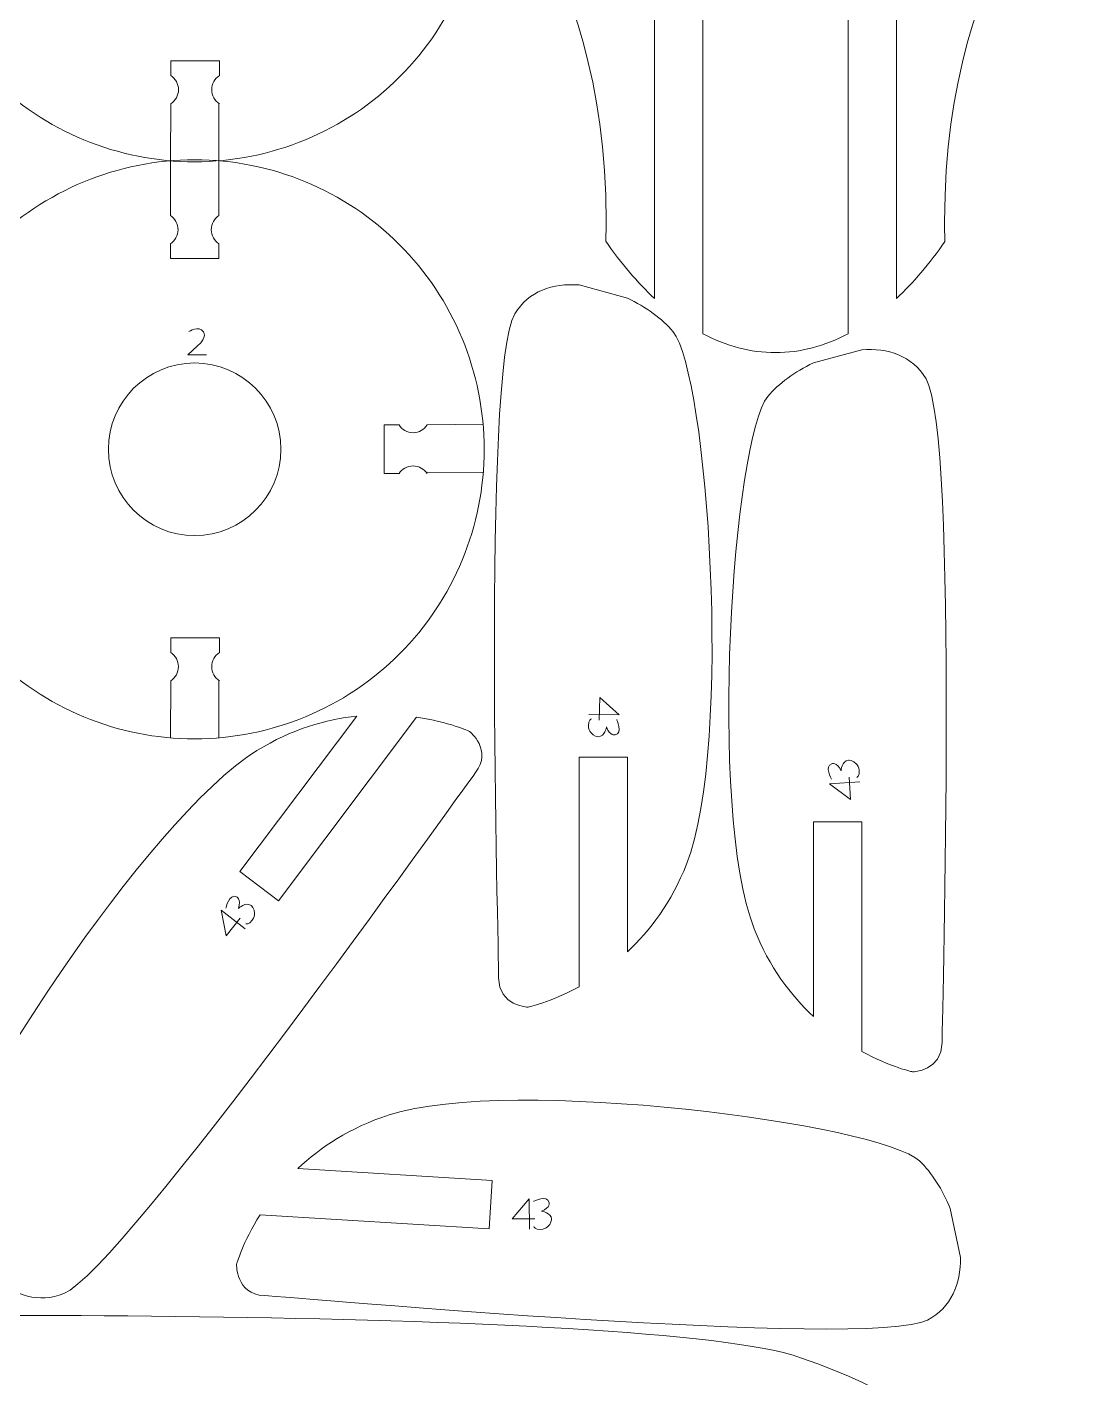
# Model space of a CAD drawing. Header units: centimetres. Extents: x -25 to 25, y -32.5 to 32.5.
# Drawn here: x 8.37 to 14.96, y 5.93 to 14.3 of the extents above; entities that cross this region are included whole.
import ezdxf

# ---------------------------------------------------------------- set-up
doc = ezdxf.new("R2010")
doc.units = ezdxf.units.CM
doc.header["$MEASUREMENT"] = 0
doc.layers.add('Capa 1', color=7, linetype='Continuous')

msp = doc.modelspace()

# ---------------------------------------------------------------- linework, layer by layer
at = {"layer": 'Capa 1', "color": 250, "lineweight": 18}
for points, knots in [([(13.01217, 21.03355), (13.27795, 21.03355), (13.5313, 20.91419), (13.76217, 20.69816), (13.76217, 20.69816), (13.76217, 20.69816), (13.76217, 16.65994), (13.76217, 16.65994), (13.76217, 16.65994), (13.76217, 16.65994), (14.06217, 16.65994), (14.06217, 16.65994), (14.06217, 16.65994), (14.06217, 16.65994), (14.36217, 16.65994), (14.36217, 16.65994), (14.36217, 16.65994), (14.36217, 16.65994), (14.36217, 19.81553), (14.36217, 19.81553), (14.36217, 19.81553), (14.36217, 19.81553), (14.66217, 18.99101), (14.66217, 18.99101), (14.66217, 18.99101), (14.85214, 18.31598), (14.96217, 17.51642), (14.96217, 16.65911), (14.96217, 16.65911), (14.96217, 15.23408), (14.06069, 14.87355), (14.06069, 13.09605), (14.06069, 13.09605), (14.06069, 13.05475), (14.06138, 13.01366), (14.06238, 12.97267), (14.06238, 12.97267), (13.96759, 12.8365), (13.86721, 12.71822), (13.76217, 12.61995), (13.76217, 12.61995), (13.76217, 12.61995), (13.76217, 14.78918), (13.76217, 14.78918), (13.76217, 14.78918), (13.76217, 14.78918), (13.76217, 14.91274), (13.76217, 14.91274), (13.76217, 14.91274), (13.76217, 14.91274), (13.76217, 15.88279), (13.76217, 15.88279), (13.76217, 15.88279), (13.76217, 15.88279), (13.46217, 15.88279), (13.46217, 15.88279), (13.46217, 15.88279), (13.46217, 15.88279), (13.46217, 14.91274), (13.46217, 14.91274), (13.46217, 14.91274), (13.46217, 14.91274), (13.46217, 14.78918), (13.46217, 14.78918), (13.46217, 14.78918), (13.46217, 14.78918), (13.46217, 12.40177), (13.46217, 12.40177), (13.46217, 12.40177), (13.31772, 12.32521), (13.16706, 12.28467), (13.01217, 12.28467), (13.01217, 12.28467), (12.85729, 12.28467), (12.70663, 12.32521), (12.56217, 12.40176), (12.56217, 12.40176), (12.56217, 12.40176), (12.56217, 14.70095), (12.56217, 14.70095), (12.56217, 14.70095), (12.56217, 14.70095), (12.56217, 14.91274), (12.56217, 14.91274), (12.56217, 14.91274), (12.56217, 14.91274), (12.56217, 15.88279), (12.56217, 15.88279), (12.56217, 15.88279), (12.56217, 15.88279), (12.26217, 15.88279), (12.26217, 15.88279), (12.26217, 15.88279), (12.26217, 15.88279), (12.26217, 14.91274), (12.26217, 14.91274), (12.26217, 14.91274), (12.26217, 14.91274), (12.26217, 14.70095), (12.26217, 14.70095), (12.26217, 14.70095), (12.26217, 14.70095), (12.26217, 12.61994), (12.26217, 12.61994), (12.26217, 12.61994), (12.1566, 12.71869), (12.05574, 12.83767), (11.96054, 12.97471), (11.96054, 12.97471), (11.96151, 13.01502), (11.96217, 13.05543), (11.96217, 13.09605), (11.96217, 13.09605), (11.96217, 14.87156), (11.06217, 15.23264), (11.06217, 16.65911), (11.06217, 16.65911), (11.06217, 17.51642), (11.17218, 18.31601), (11.36217, 18.99101), (11.36217, 18.99101), (11.36217, 18.99101), (11.66217, 19.81553), (11.66217, 19.81553), (11.66217, 19.81553), (11.66217, 19.81553), (11.66217, 16.65994), (11.66217, 16.65994), (11.66217, 16.65994), (11.66217, 16.65994), (11.96217, 16.65994), (11.96217, 16.65994), (11.96217, 16.65994), (11.96217, 16.65994), (12.26217, 16.65994), (12.26217, 16.65994), (12.26217, 16.65994), (12.26217, 16.65994), (12.26217, 20.69814), (12.26217, 20.69814), (12.26217, 20.69814), (12.49305, 20.91418), (12.74639, 21.03355), (13.01217, 21.03355)], [0, 0, 0, 0, 0.027027, 0.027027, 0.027027, 0.027027, 0.0540541, 0.0540541, 0.0540541, 0.0540541, 0.0810811, 0.0810811, 0.0810811, 0.0810811, 0.1081081, 0.1081081, 0.1081081, 0.1081081, 0.1351351, 0.1351351, 0.1351351, 0.1351351, 0.1621622, 0.1621622, 0.1621622, 0.1621622, 0.1891892, 0.1891892, 0.1891892, 0.1891892, 0.2162162, 0.2162162, 0.2162162, 0.2162162, 0.2432432, 0.2432432, 0.2432432, 0.2432432, 0.2702703, 0.2702703, 0.2702703, 0.2702703, 0.2972973, 0.2972973, 0.2972973, 0.2972973, 0.3243243, 0.3243243, 0.3243243, 0.3243243, 0.3513514, 0.3513514, 0.3513514, 0.3513514, 0.3783784, 0.3783784, 0.3783784, 0.3783784, 0.4054054, 0.4054054, 0.4054054, 0.4054054, 0.4324324, 0.4324324, 0.4324324, 0.4324324, 0.4594595, 0.4594595, 0.4594595, 0.4594595, 0.4864865, 0.4864865, 0.4864865, 0.4864865, 0.5135135, 0.5135135, 0.5135135, 0.5135135, 0.5405405, 0.5405405, 0.5405405, 0.5405405, 0.5675676, 0.5675676, 0.5675676, 0.5675676, 0.5945946, 0.5945946, 0.5945946, 0.5945946, 0.6216216, 0.6216216, 0.6216216, 0.6216216, 0.6486486, 0.6486486, 0.6486486, 0.6486486, 0.6756757, 0.6756757, 0.6756757, 0.6756757, 0.7027027, 0.7027027, 0.7027027, 0.7027027, 0.7297297, 0.7297297, 0.7297297, 0.7297297, 0.7567568, 0.7567568, 0.7567568, 0.7567568, 0.7837838, 0.7837838, 0.7837838, 0.7837838, 0.8108108, 0.8108108, 0.8108108, 0.8108108, 0.8378378, 0.8378378, 0.8378378, 0.8378378, 0.8648649, 0.8648649, 0.8648649, 0.8648649, 0.8918919, 0.8918919, 0.8918919, 0.8918919, 0.9189189, 0.9189189, 0.9189189, 0.9189189, 0.9459459, 0.9459459, 0.9459459, 0.9459459, 1, 1, 1, 1]), ([(9.41157, 17.05721), (9.88728, 17.05751), (10.34362, 16.86883), (10.68021, 16.53266), (10.68021, 16.53266), (11.0168, 16.1965), (11.20606, 15.73812), (11.20636, 15.26242), (11.20636, 15.26242), (11.20667, 14.78671), (11.01798, 14.33037), (10.68182, 13.99378), (10.68182, 13.99378), (10.34565, 13.65719), (9.88728, 13.46793), (9.41157, 13.46762), (9.41157, 13.46762), (8.93586, 13.46732), (8.47952, 13.65601), (8.14293, 13.99217), (8.14293, 13.99217), (7.80634, 14.32833), (7.61708, 14.78671), (7.61678, 15.26242), (7.61678, 15.26242), (7.61648, 15.73812), (7.80516, 16.19447), (8.14133, 16.53106), (8.14133, 16.53106), (8.47749, 16.86765), (8.93586, 17.05691), (9.41157, 17.05721)], [0, 0, 0, 0, 0.1111111, 0.1111111, 0.1111111, 0.1111111, 0.2222222, 0.2222222, 0.2222222, 0.2222222, 0.3333333, 0.3333333, 0.3333333, 0.3333333, 0.4444444, 0.4444444, 0.4444444, 0.4444444, 0.5555556, 0.5555556, 0.5555556, 0.5555556, 0.6666667, 0.6666667, 0.6666667, 0.6666667, 0.7777778, 0.7777778, 0.7777778, 0.7777778, 1, 1, 1, 1]), ([(9.2634, 13.82772), (9.2921, 13.84615), (9.31112, 13.87834), (9.31112, 13.91498), (9.31112, 13.91498), (9.31112, 13.95161), (9.2921, 13.98381), (9.2634, 14.00223)], [0, 0, 0, 0, 0.3333333, 0.3333333, 0.3333333, 0.3333333, 1, 1, 1, 1]), ([(9.56474, 13.82772), (9.53604, 13.84615), (9.51702, 13.87834), (9.51702, 13.91498), (9.51702, 13.91498), (9.51702, 13.95161), (9.53604, 13.98381), (9.56474, 14.00223)], [0, 0, 0, 0, 0.3333333, 0.3333333, 0.3333333, 0.3333333, 1, 1, 1, 1]), ([(9.41126, 13.48024), (9.88697, 13.48054), (10.34331, 13.29186), (10.6799, 12.95569), (10.6799, 12.95569), (11.01649, 12.61953), (11.20575, 12.16115), (11.20605, 11.68545), (11.20605, 11.68545), (11.20636, 11.20974), (11.01767, 10.7534), (10.68151, 10.41681), (10.68151, 10.41681), (10.34534, 10.08022), (9.88697, 9.89096), (9.41126, 9.89065), (9.41126, 9.89065), (8.93555, 9.89035), (8.47921, 10.07904), (8.14262, 10.4152), (8.14262, 10.4152), (7.80603, 10.75136), (7.61677, 11.20974), (7.61647, 11.68545), (7.61647, 11.68545), (7.61617, 12.16115), (7.80485, 12.6175), (8.14102, 12.95409), (8.14102, 12.95409), (8.47718, 13.29068), (8.93555, 13.47994), (9.41126, 13.48024)], [0, 0, 0, 0, 0.1111111, 0.1111111, 0.1111111, 0.1111111, 0.2222222, 0.2222222, 0.2222222, 0.2222222, 0.3333333, 0.3333333, 0.3333333, 0.3333333, 0.4444444, 0.4444444, 0.4444444, 0.4444444, 0.5555556, 0.5555556, 0.5555556, 0.5555556, 0.6666667, 0.6666667, 0.6666667, 0.6666667, 0.7777778, 0.7777778, 0.7777778, 0.7777778, 1, 1, 1, 1]), ([(9.26055, 12.95937), (9.28925, 12.9778), (9.30827, 13.00999), (9.30827, 13.04663), (9.30827, 13.04663), (9.30827, 13.08326), (9.28925, 13.11546), (9.26055, 13.13388)], [0, 0, 0, 0, 0.3333333, 0.3333333, 0.3333333, 0.3333333, 1, 1, 1, 1]), ([(9.56189, 12.95937), (9.53319, 12.9778), (9.51417, 13.00999), (9.51417, 13.04663), (9.51417, 13.04663), (9.51417, 13.08326), (9.53319, 13.11546), (9.56189, 13.13388)], [0, 0, 0, 0, 0.3333333, 0.3333333, 0.3333333, 0.3333333, 1, 1, 1, 1]), ([(11.47811, 8.22718), (11.47811, 8.22718), (11.61594, 8.25614), (11.79439, 8.35404), (11.79439, 8.35404), (11.79439, 8.35404), (11.79439, 9.77744), (11.79439, 9.77744), (11.79439, 9.77744), (11.79439, 9.77744), (12.09439, 9.77744), (12.09439, 9.77744), (12.09439, 9.77744), (12.09439, 9.77744), (12.09439, 8.57059), (12.09439, 8.57059), (12.09439, 8.57059), (12.23384, 8.70059), (12.36805, 8.87687), (12.46111, 9.11435), (12.46111, 9.11435), (12.75187, 9.85634), (12.591, 12.15836), (12.3769, 12.41426), (12.3769, 12.41426), (12.30978, 12.49447), (12.20833, 12.56846), (12.09439, 12.62181), (12.09439, 12.62181), (12.09439, 12.62181), (11.79439, 12.704), (11.79439, 12.704), (11.79439, 12.704), (11.63283, 12.71569), (11.48195, 12.66765), (11.39577, 12.52425), (11.39577, 12.52425), (11.19239, 12.18586), (11.29694, 8.58499), (11.29561, 8.40938), (11.29561, 8.40938), (11.29429, 8.23379), (11.47811, 8.22718), (11.47811, 8.22718)], [0, 0, 0, 0, 0.0833333, 0.0833333, 0.0833333, 0.0833333, 0.1666667, 0.1666667, 0.1666667, 0.1666667, 0.25, 0.25, 0.25, 0.25, 0.3333333, 0.3333333, 0.3333333, 0.3333333, 0.4166667, 0.4166667, 0.4166667, 0.4166667, 0.5, 0.5, 0.5, 0.5, 0.5833333, 0.5833333, 0.5833333, 0.5833333, 0.6666667, 0.6666667, 0.6666667, 0.6666667, 0.75, 0.75, 0.75, 0.75, 0.8333333, 0.8333333, 0.8333333, 0.8333333, 1, 1, 1, 1]), ([(13.86326, 7.82591), (13.86326, 7.82591), (13.72543, 7.85487), (13.54698, 7.95277), (13.54698, 7.95277), (13.54698, 7.95277), (13.54698, 9.37617), (13.54698, 9.37617), (13.54698, 9.37617), (13.54698, 9.37617), (13.24698, 9.37617), (13.24698, 9.37617), (13.24698, 9.37617), (13.24698, 9.37617), (13.24698, 8.16932), (13.24698, 8.16932), (13.24698, 8.16932), (13.10753, 8.29932), (12.97332, 8.4756), (12.88026, 8.71308), (12.88026, 8.71308), (12.5895, 9.45507), (12.75037, 11.75709), (12.96447, 12.01299), (12.96447, 12.01299), (13.03159, 12.0932), (13.13304, 12.16719), (13.24698, 12.22054), (13.24698, 12.22054), (13.24698, 12.22054), (13.54698, 12.30273), (13.54698, 12.30273), (13.54698, 12.30273), (13.70854, 12.31442), (13.85942, 12.26638), (13.9456, 12.12298), (13.9456, 12.12298), (14.14898, 11.78459), (14.04443, 8.18372), (14.04576, 8.00811), (14.04576, 8.00811), (14.04708, 7.83252), (13.86326, 7.82591), (13.86326, 7.82591)], [0, 0, 0, 0, 0.0833333, 0.0833333, 0.0833333, 0.0833333, 0.1666667, 0.1666667, 0.1666667, 0.1666667, 0.25, 0.25, 0.25, 0.25, 0.3333333, 0.3333333, 0.3333333, 0.3333333, 0.4166667, 0.4166667, 0.4166667, 0.4166667, 0.5, 0.5, 0.5, 0.5, 0.5833333, 0.5833333, 0.5833333, 0.5833333, 0.6666667, 0.6666667, 0.6666667, 0.6666667, 0.75, 0.75, 0.75, 0.75, 0.8333333, 0.8333333, 0.8333333, 0.8333333, 1, 1, 1, 1]), ([(10.85281, 11.83616), (10.83438, 11.80746), (10.80219, 11.78844), (10.76555, 11.78844), (10.76555, 11.78844), (10.72892, 11.78844), (10.69672, 11.80746), (10.6783, 11.83616)], [0, 0, 0, 0, 0.3333333, 0.3333333, 0.3333333, 0.3333333, 1, 1, 1, 1]), ([(10.85281, 11.53482), (10.83438, 11.56352), (10.80219, 11.58254), (10.76555, 11.58254), (10.76555, 11.58254), (10.72892, 11.58254), (10.69672, 11.56352), (10.6783, 11.53482)], [0, 0, 0, 0, 0.3333333, 0.3333333, 0.3333333, 0.3333333, 1, 1, 1, 1]), ([(9.26309, 10.25075), (9.29179, 10.26918), (9.31081, 10.30137), (9.31081, 10.33801), (9.31081, 10.33801), (9.31081, 10.37464), (9.29179, 10.40684), (9.26309, 10.42526)], [0, 0, 0, 0, 0.3333333, 0.3333333, 0.3333333, 0.3333333, 1, 1, 1, 1]), ([(9.56443, 10.25075), (9.53573, 10.26918), (9.51671, 10.30137), (9.51671, 10.33801), (9.51671, 10.33801), (9.51671, 10.37464), (9.53573, 10.40684), (9.56443, 10.42526)], [0, 0, 0, 0, 0.3333333, 0.3333333, 0.3333333, 0.3333333, 1, 1, 1, 1]), ([(11.11617, 9.93616), (11.11617, 9.93616), (10.9886, 9.99583), (10.78714, 10.02481), (10.78714, 10.02481), (10.78714, 10.02481), (9.93181, 8.88706), (9.93181, 8.88706), (9.93181, 8.88706), (9.93181, 8.88706), (9.69201, 9.06733), (9.69201, 9.06733), (9.69201, 9.06733), (9.69201, 9.06733), (10.41721, 10.03199), (10.41721, 10.03199), (10.41721, 10.03199), (10.22763, 10.01187), (10.01443, 9.95162), (9.79734, 9.81771), (9.79734, 9.81771), (9.11906, 9.39935), (7.86435, 7.46263), (7.88171, 7.12943), (7.88171, 7.12943), (7.88717, 7.02498), (7.9238, 6.90488), (7.98281, 6.79377), (7.98281, 6.79377), (7.98281, 6.79377), (8.17322, 6.5478), (8.17322, 6.5478), (8.17322, 6.5478), (8.29533, 6.44137), (8.4448, 6.38911), (8.59986, 6.45194), (8.59986, 6.45194), (8.96576, 6.60021), (11.04598, 9.54129), (11.15257, 9.68086), (11.15257, 9.68086), (11.25913, 9.82041), (11.11617, 9.93616), (11.11617, 9.93616)], [0, 0, 0, 0, 0.0833333, 0.0833333, 0.0833333, 0.0833333, 0.1666667, 0.1666667, 0.1666667, 0.1666667, 0.25, 0.25, 0.25, 0.25, 0.3333333, 0.3333333, 0.3333333, 0.3333333, 0.4166667, 0.4166667, 0.4166667, 0.4166667, 0.5, 0.5, 0.5, 0.5, 0.5833333, 0.5833333, 0.5833333, 0.5833333, 0.6666667, 0.6666667, 0.6666667, 0.6666667, 0.75, 0.75, 0.75, 0.75, 0.8333333, 0.8333333, 0.8333333, 0.8333333, 1, 1, 1, 1]), ([(9.67105, 6.63244), (9.67105, 6.63244), (9.70838, 6.76824), (9.81701, 6.94037), (9.81701, 6.94037), (9.81701, 6.94037), (11.23775, 6.85334), (11.23775, 6.85334), (11.23775, 6.85334), (11.23775, 6.85334), (11.25609, 7.15278), (11.25609, 7.15278), (11.25609, 7.15278), (11.25609, 7.15278), (10.05149, 7.22657), (10.05149, 7.22657), (10.05149, 7.22657), (10.18978, 7.35781), (10.37393, 7.48099), (10.61666, 7.55936), (10.61666, 7.55936), (11.37504, 7.80421), (13.66291, 7.5029), (13.90525, 7.27356), (13.90525, 7.27356), (13.9812, 7.20166), (14.04885, 7.09587), (14.09514, 6.97888), (14.09514, 6.97888), (14.09514, 6.97888), (14.15883, 6.67442), (14.15883, 6.67442), (14.15883, 6.67442), (14.16062, 6.51245), (14.10345, 6.36479), (13.95505, 6.28754), (13.95505, 6.28754), (13.60485, 6.10523), (10.01711, 6.42973), (9.84175, 6.43914), (9.84175, 6.43914), (9.66641, 6.44856), (9.67105, 6.63244), (9.67105, 6.63244)], [0, 0, 0, 0, 0.0833333, 0.0833333, 0.0833333, 0.0833333, 0.1666667, 0.1666667, 0.1666667, 0.1666667, 0.25, 0.25, 0.25, 0.25, 0.3333333, 0.3333333, 0.3333333, 0.3333333, 0.4166667, 0.4166667, 0.4166667, 0.4166667, 0.5, 0.5, 0.5, 0.5, 0.5833333, 0.5833333, 0.5833333, 0.5833333, 0.6666667, 0.6666667, 0.6666667, 0.6666667, 0.75, 0.75, 0.75, 0.75, 0.8333333, 0.8333333, 0.8333333, 0.8333333, 1, 1, 1, 1]), ([(6.08037, 6.11082), (6.08037, 6.11082), (6.04732, 5.7736), (6.06096, 5.54182), (6.06096, 5.54182), (6.06096, 5.54182), (10.09721, 5.52892), (10.09721, 5.52892), (10.09721, 5.52892), (10.09721, 5.52892), (10.09625, 5.22892), (10.09625, 5.22892), (10.09625, 5.22892), (10.09625, 5.22892), (8.48416, 5.23408), (8.48416, 5.23408), (8.48416, 5.23408), (9.09991, 4.20097), (11.52206, 4.41504), (12.67277, 4.54695), (12.67277, 4.54695), (13.72309, 4.66734), (14.04074, 5.01053), (14.11561, 5.21608), (14.11561, 5.21608), (14.11561, 5.21608), (14.08662, 5.51618), (14.08662, 5.51618), (14.08662, 5.51618), (13.99677, 5.66525), (13.75881, 5.84384), (13.1683, 6.05431), (13.1683, 6.05431), (12.24829, 6.38222), (6.45185, 6.32863), (6.25303, 6.27838), (6.25303, 6.27838), (6.0542, 6.22813), (6.08037, 6.11082), (6.08037, 6.11082)], [0, 0, 0, 0, 0.0909091, 0.0909091, 0.0909091, 0.0909091, 0.1818182, 0.1818182, 0.1818182, 0.1818182, 0.2727273, 0.2727273, 0.2727273, 0.2727273, 0.3636364, 0.3636364, 0.3636364, 0.3636364, 0.4545455, 0.4545455, 0.4545455, 0.4545455, 0.5454545, 0.5454545, 0.5454545, 0.5454545, 0.6363636, 0.6363636, 0.6363636, 0.6363636, 0.7272727, 0.7272727, 0.7272727, 0.7272727, 0.8181818, 0.8181818, 0.8181818, 0.8181818, 1, 1, 1, 1])]:
    msp.add_open_spline(points, degree=3, knots=knots, dxfattribs=at)
at = {"layer": 'Capa 1', "color": 250, "lineweight": 9}
for points, knots in [([(9.2634, 14.00225), (9.2634, 14.00225), (9.26329, 14.09385), (9.26329, 14.09385), (9.26329, 14.09385), (9.26329, 14.09385), (9.56474, 14.09385), (9.56474, 14.09385), (9.56474, 14.09385), (9.56474, 14.09385), (9.56474, 14.00223), (9.56474, 14.00223)], [0, 0, 0, 0, 0.25, 0.25, 0.25, 0.25, 0.5, 0.5, 0.5, 0.5, 1, 1, 1, 1]), ([(9.26055, 12.95936), (9.26055, 12.95936), (9.26044, 12.86776), (9.26044, 12.86776), (9.26044, 12.86776), (9.26044, 12.86776), (9.56189, 12.86776), (9.56189, 12.86776), (9.56189, 12.86776), (9.56189, 12.86776), (9.56189, 12.95938), (9.56189, 12.95938)], [0, 0, 0, 0, 0.25, 0.25, 0.25, 0.25, 0.5, 0.5, 0.5, 0.5, 1, 1, 1, 1]), ([(8.8761, 11.68549), (8.8761, 11.39002), (9.11562, 11.15051), (9.41109, 11.15051), (9.41109, 11.15051), (9.70656, 11.1505), (9.94609, 11.39002), (9.94609, 11.68549), (9.94609, 11.68549), (9.9461, 11.98097), (9.70656, 12.22048), (9.4111, 12.22048), (9.4111, 12.22048), (9.11562, 12.2205), (8.8761, 11.98097), (8.8761, 11.68549)], [0, 0, 0, 0, 0.2, 0.2, 0.2, 0.2, 0.4, 0.4, 0.4, 0.4, 0.6, 0.6, 0.6, 0.6, 1, 1, 1, 1]), ([(10.6783, 11.83616), (10.6783, 11.83616), (10.5867, 11.83627), (10.5867, 11.83627), (10.5867, 11.83627), (10.5867, 11.83627), (10.5867, 11.53482), (10.5867, 11.53482), (10.5867, 11.53482), (10.5867, 11.53482), (10.67832, 11.53482), (10.67832, 11.53482)], [0, 0, 0, 0, 0.25, 0.25, 0.25, 0.25, 0.5, 0.5, 0.5, 0.5, 1, 1, 1, 1]), ([(9.26309, 10.42528), (9.26309, 10.42528), (9.26298, 10.51688), (9.26298, 10.51688), (9.26298, 10.51688), (9.26298, 10.51688), (9.56443, 10.51688), (9.56443, 10.51688), (9.56443, 10.51688), (9.56443, 10.51688), (9.56443, 10.42526), (9.56443, 10.42526)], [0, 0, 0, 0, 0.25, 0.25, 0.25, 0.25, 0.5, 0.5, 0.5, 0.5, 1, 1, 1, 1])]:
    msp.add_open_spline(points, degree=3, knots=knots, dxfattribs=at)
for points in [[(9.26197, 13.47382), (9.26197, 13.47382), (9.2634, 13.82772), (9.2634, 13.82772)], [(9.56113, 13.83014), (9.56113, 13.83014), (9.56133, 13.47405), (9.56133, 13.47405)], [(9.26055, 13.13388), (9.26055, 13.13388), (9.26093, 13.47387), (9.26093, 13.47387)], [(9.56133, 13.47405), (9.56133, 13.47405), (9.56189, 13.13388), (9.56189, 13.13388)], [(10.85281, 11.83616), (10.85281, 11.83616), (11.19909, 11.84055), (11.19909, 11.84055)], [(11.20025, 11.54243), (11.20025, 11.54243), (10.8536, 11.54263), (10.8536, 11.54263)], [(9.26166, 9.89685), (9.26166, 9.89685), (9.26309, 10.25075), (9.26309, 10.25075)], [(9.56082, 10.25317), (9.56082, 10.25317), (9.56102, 9.89708), (9.56102, 9.89708)]]:
    msp.add_open_spline(points, degree=3, dxfattribs=at)
at = {"layer": 'Capa 1', "color": 22, "lineweight": 5}
for points, knots in [([(9.37557, 12.41506), (9.37557, 12.41506), (9.4374, 12.45587), (9.46456, 12.41506), (9.46456, 12.41506), (9.46456, 12.41506), (9.49548, 12.38416), (9.42749, 12.32482)], [0, 0, 0, 0, 0.3333333, 0.3333333, 0.3333333, 0.3333333, 1, 1, 1, 1]), ([(9.42749, 12.32482), (9.42749, 12.32482), (9.36941, 12.27044), (9.36941, 12.27044), (9.36941, 12.27044), (9.36941, 12.27044), (9.48473, 12.27044), (9.48473, 12.27044)], [0, 0, 0, 0, 0.3333333, 0.3333333, 0.3333333, 0.3333333, 1, 1, 1, 1]), ([(11.91917, 10.00732), (11.91917, 10.00732), (11.9223, 10.14694), (11.9223, 10.14694), (11.9223, 10.14694), (11.9223, 10.14694), (12.04353, 10.03915), (12.04353, 10.03915), (12.04353, 10.03915), (12.04353, 10.03915), (11.85564, 10.04215), (11.85564, 10.04215)], [0, 0, 0, 0, 0.25, 0.25, 0.25, 0.25, 0.5, 0.5, 0.5, 0.5, 1, 1, 1, 1]), ([(11.87081, 10.01443), (11.87081, 10.01443), (11.85217, 10.00762), (11.85256, 9.97155), (11.85256, 9.97155), (11.85276, 9.95283), (11.85915, 9.93929), (11.86658, 9.9294), (11.86658, 9.9294), (11.88475, 9.90528), (11.91375, 9.90341), (11.91375, 9.90341), (11.91375, 9.90341), (11.95548, 9.9037), (11.96489, 9.96472), (11.96489, 9.96472), (11.96489, 9.96472), (11.98583, 9.90428), (12.01823, 9.91592), (12.01823, 9.91592), (12.01823, 9.91592), (12.06784, 9.92345), (12.0278, 10.01091), (12.0278, 10.01091)], [0, 0, 0, 0, 0.1428571, 0.1428571, 0.1428571, 0.1428571, 0.2857143, 0.2857143, 0.2857143, 0.2857143, 0.4285714, 0.4285714, 0.4285714, 0.4285714, 0.5714286, 0.5714286, 0.5714286, 0.5714286, 0.7142857, 0.7142857, 0.7142857, 0.7142857, 1, 1, 1, 1]), ([(13.51696, 9.65114), (13.51696, 9.65114), (13.53491, 9.65962), (13.53125, 9.6955), (13.53125, 9.6955), (13.52936, 9.71413), (13.52177, 9.72704), (13.51347, 9.73621), (13.51347, 9.73621), (13.4932, 9.75858), (13.46414, 9.75782), (13.46414, 9.75782), (13.46414, 9.75782), (13.42261, 9.75376), (13.41877, 9.69213), (13.41877, 9.69213), (13.41877, 9.69213), (13.39244, 9.75043), (13.36123, 9.7359), (13.36123, 9.7359), (13.36123, 9.7359), (13.3125, 9.72391), (13.3603, 9.64043), (13.3603, 9.64043)], [0, 0, 0, 0, 0.1428571, 0.1428571, 0.1428571, 0.1428571, 0.2857143, 0.2857143, 0.2857143, 0.2857143, 0.4285714, 0.4285714, 0.4285714, 0.4285714, 0.5714286, 0.5714286, 0.5714286, 0.5714286, 0.7142857, 0.7142857, 0.7142857, 0.7142857, 1, 1, 1, 1]), ([(13.46815, 9.65385), (13.46815, 9.65385), (13.47768, 9.51452), (13.47768, 9.51452), (13.47768, 9.51452), (13.47768, 9.51452), (13.34719, 9.61089), (13.34719, 9.61089), (13.34719, 9.61089), (13.34719, 9.61089), (13.53458, 9.62491), (13.53458, 9.62491)], [0, 0, 0, 0, 0.25, 0.25, 0.25, 0.25, 0.5, 0.5, 0.5, 0.5, 1, 1, 1, 1]), ([(9.72831, 8.74354), (9.72831, 8.74354), (9.7473, 8.73779), (9.76866, 8.76686), (9.76866, 8.76686), (9.77975, 8.78194), (9.78279, 8.79661), (9.78279, 8.80897), (9.78279, 8.80897), (9.78276, 8.83916), (9.7607, 8.85809), (9.7607, 8.85809), (9.7607, 8.85809), (9.72718, 8.88294), (9.68298, 8.83981), (9.68298, 8.83981), (9.68298, 8.83981), (9.70257, 8.90071), (9.66967, 8.91087), (9.66967, 8.91087), (9.66967, 8.91087), (9.62549, 8.93466), (9.60494, 8.84069), (9.60494, 8.84069)], [0, 0, 0, 0, 0.1428571, 0.1428571, 0.1428571, 0.1428571, 0.2857143, 0.2857143, 0.2857143, 0.2857143, 0.4285714, 0.4285714, 0.4285714, 0.4285714, 0.5714286, 0.5714286, 0.5714286, 0.5714286, 0.7142857, 0.7142857, 0.7142857, 0.7142857, 1, 1, 1, 1]), ([(9.69393, 8.77829), (9.69393, 8.77829), (9.60753, 8.66857), (9.60753, 8.66857), (9.60753, 8.66857), (9.60753, 8.66857), (9.5754, 8.82758), (9.5754, 8.82758), (9.5754, 8.82758), (9.5754, 8.82758), (9.72378, 8.71227), (9.72378, 8.71227)], [0, 0, 0, 0, 0.25, 0.25, 0.25, 0.25, 0.5, 0.5, 0.5, 0.5, 1, 1, 1, 1]), ([(11.51973, 6.91505), (11.51973, 6.91505), (11.38007, 6.91406), (11.38007, 6.91406), (11.38007, 6.91406), (11.38007, 6.91406), (11.48424, 7.03841), (11.48424, 7.03841), (11.48424, 7.03841), (11.48424, 7.03841), (11.48678, 6.85051), (11.48678, 6.85051)], [0, 0, 0, 0, 0.25, 0.25, 0.25, 0.25, 0.5, 0.5, 0.5, 0.5, 1, 1, 1, 1]), ([(11.51404, 6.86649), (11.51404, 6.86649), (11.5214, 6.84807), (11.55744, 6.84952), (11.55744, 6.84952), (11.57615, 6.85027), (11.5895, 6.85706), (11.59916, 6.86478), (11.59916, 6.86478), (11.62273, 6.88364), (11.62375, 6.91269), (11.62375, 6.91269), (11.62375, 6.91269), (11.62223, 6.95439), (11.56095, 6.962), (11.56095, 6.962), (11.56095, 6.962), (11.62076, 6.98471), (11.60816, 7.01675), (11.60816, 7.01675), (11.60816, 7.01675), (11.59917, 7.06612), (11.51293, 7.02352), (11.51293, 7.02352)], [0, 0, 0, 0, 0.1428571, 0.1428571, 0.1428571, 0.1428571, 0.2857143, 0.2857143, 0.2857143, 0.2857143, 0.4285714, 0.4285714, 0.4285714, 0.4285714, 0.5714286, 0.5714286, 0.5714286, 0.5714286, 0.7142857, 0.7142857, 0.7142857, 0.7142857, 1, 1, 1, 1])]:
    msp.add_open_spline(points, degree=3, knots=knots, dxfattribs=at)

doc.saveas('drawing.dxf')
